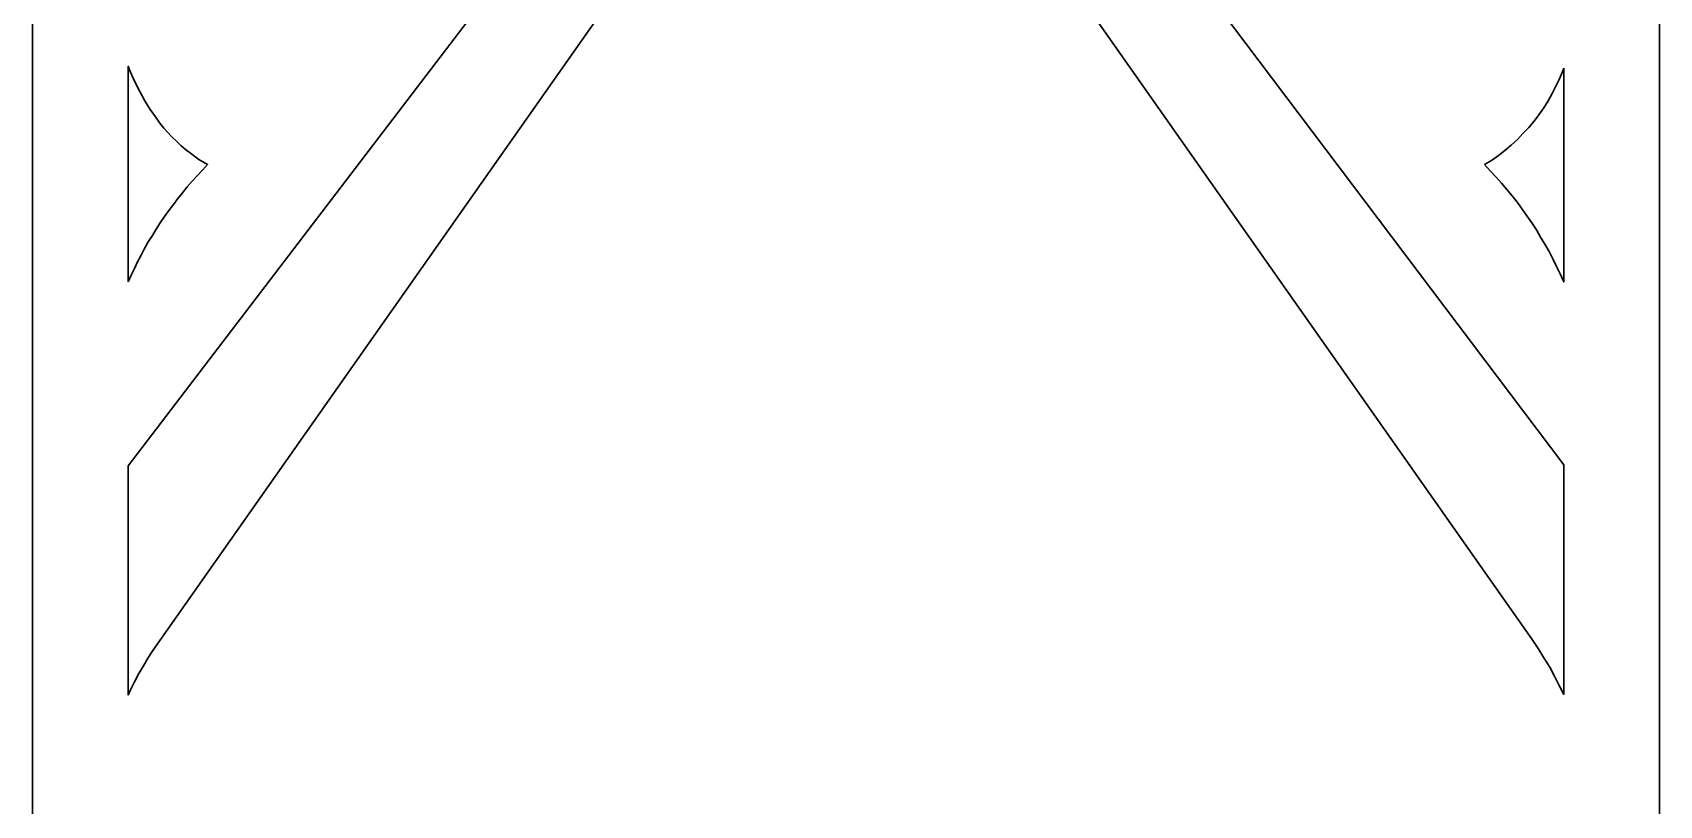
# Model space of a CAD drawing. Header units: centimetres. Extents: x 17.5 to 22.1, y -9 to 9.
# Drawn here: x 17.494 to 22.087, y -2.929 to -0.748 of the extents above; entities that cross this region are included whole.
import ezdxf

# ---------------------------------------------------------------- set-up
doc = ezdxf.new("R2010")
doc.units = ezdxf.units.CM
doc.header["$MEASUREMENT"] = 0
doc.layers.add('layer 1', color=7, linetype='Continuous')

msp = doc.modelspace()

# ---------------------------------------------------------------- linework, layer by layer
at = {"layer": 'layer 1', "color": 250, "lineweight": 30}
for points, knots in [([(17.49445, 9.00077), (17.49445, 9.00077), (22.08652, 9.00077), (22.08652, 9.00077), (22.08652, 9.00077), (22.08652, 9.00077), (22.08652, -9.00021), (22.08652, -9.00021), (22.08652, -9.00021), (22.08652, -9.00021), (17.49445, -9.00021), (17.49445, -9.00021), (17.49445, -9.00021), (17.49445, -9.00021), (17.49445, 9.00077), (17.49445, 9.00077)], [0, 0, 0, 0, 0.2, 0.2, 0.2, 0.2, 0.4, 0.4, 0.4, 0.4, 0.6, 0.6, 0.6, 0.6, 1, 1, 1, 1]), ([(17.76465, -2.61717), (17.76465, -2.61717), (17.76465, -1.97017), (17.76465, -1.97017), (17.76465, -1.97017), (17.76465, -1.97017), (19.25828, -0.01362), (19.25828, -0.01362), (19.25828, -0.01362), (19.25828, -0.01362), (17.76465, 1.9666), (17.76465, 1.9666), (17.76465, 1.9666), (17.76465, 1.9666), (17.76465, 2.61509), (17.76465, 2.61509), (17.76465, 2.61509), (17.76465, 2.61509), (17.77612, 2.59089), (17.77612, 2.59089), (17.77612, 2.59089), (17.77612, 2.59089), (17.79043, 2.56298), (17.79043, 2.56298), (17.79043, 2.56298), (17.79043, 2.56298), (17.80545, 2.5358), (17.80545, 2.5358), (17.80545, 2.5358), (17.80545, 2.5358), (17.82119, 2.50862), (17.82119, 2.50862), (17.82119, 2.50862), (17.82119, 2.50862), (17.83836, 2.48287), (17.83836, 2.48287), (17.83836, 2.48287), (17.83836, 2.48287), (17.85481, 2.45711), (17.85481, 2.45711), (17.85481, 2.45711), (17.85481, 2.45711), (17.8734, 2.43207), (17.8734, 2.43207), (17.8734, 2.43207), (17.8734, 2.43207), (19.58447, -0.00147), (19.58447, -0.00147), (19.58447, -0.00147), (19.58447, -0.00147), (17.83407, -2.49152), (17.83407, -2.49152), (17.83407, -2.49152), (17.83407, -2.49152), (17.81976, -2.51298), (17.81976, -2.51298), (17.81976, -2.51298), (17.81976, -2.51298), (17.8076, -2.53515), (17.8076, -2.53515), (17.8076, -2.53515), (17.8076, -2.53515), (17.79472, -2.55661), (17.79472, -2.55661), (17.79472, -2.55661), (17.79472, -2.55661), (17.78257, -2.5795), (17.78257, -2.5795), (17.78257, -2.5795), (17.78257, -2.5795), (17.77111, -2.6024), (17.77111, -2.6024), (17.77111, -2.6024), (17.77111, -2.6024), (17.76465, -2.61717), (17.76465, -2.61717)], [0, 0, 0, 0, 0.05, 0.05, 0.05, 0.05, 0.1, 0.1, 0.1, 0.1, 0.15, 0.15, 0.15, 0.15, 0.2, 0.2, 0.2, 0.2, 0.25, 0.25, 0.25, 0.25, 0.3, 0.3, 0.3, 0.3, 0.35, 0.35, 0.35, 0.35, 0.4, 0.4, 0.4, 0.4, 0.45, 0.45, 0.45, 0.45, 0.5, 0.5, 0.5, 0.5, 0.55, 0.55, 0.55, 0.55, 0.6, 0.6, 0.6, 0.6, 0.65, 0.65, 0.65, 0.65, 0.7, 0.7, 0.7, 0.7, 0.75, 0.75, 0.75, 0.75, 0.8, 0.8, 0.8, 0.8, 0.85, 0.85, 0.85, 0.85, 0.9, 0.9, 0.9, 0.9, 1, 1, 1, 1]), ([(21.81632, 2.61352), (21.81632, 2.61352), (21.81632, 1.96707), (21.81632, 1.96707), (21.81632, 1.96707), (21.81632, 1.96707), (20.32269, 0.01141), (20.32269, 0.01141), (20.32269, 0.01141), (20.32269, 0.01141), (21.81632, -1.96792), (21.81632, -1.96792), (21.81632, -1.96792), (21.81632, -1.96792), (21.81632, -2.61533), (21.81632, -2.61533), (21.81632, -2.61533), (21.81632, -2.61533), (21.80555, -2.59381), (21.80555, -2.59381), (21.80555, -2.59381), (21.80555, -2.59381), (21.79125, -2.56591), (21.79125, -2.56591), (21.79125, -2.56591), (21.79125, -2.56591), (21.77694, -2.53873), (21.77694, -2.53873), (21.77694, -2.53873), (21.77694, -2.53873), (21.76049, -2.51226), (21.76049, -2.51226), (21.76049, -2.51226), (21.76049, -2.51226), (21.74404, -2.48579), (21.74404, -2.48579), (21.74404, -2.48579), (21.74404, -2.48579), (21.72687, -2.46076), (21.72687, -2.46076), (21.72687, -2.46076), (21.72687, -2.46076), (21.70899, -2.43501), (21.70899, -2.43501), (21.70899, -2.43501), (21.70899, -2.43501), (19.99793, -0.00147), (19.99793, -0.00147), (19.99793, -0.00147), (19.99793, -0.00147), (21.74762, 2.4893), (21.74762, 2.4893), (21.74762, 2.4893), (21.74762, 2.4893), (21.76264, 2.51219), (21.76264, 2.51219), (21.76264, 2.51219), (21.76264, 2.51219), (21.77623, 2.53652), (21.77623, 2.53652), (21.77623, 2.53652), (21.77623, 2.53652), (21.7891, 2.56011), (21.7891, 2.56011), (21.7891, 2.56011), (21.7891, 2.56011), (21.80198, 2.58444), (21.80198, 2.58444), (21.80198, 2.58444), (21.80198, 2.58444), (21.81415, 2.60877), (21.81415, 2.60877), (21.81415, 2.60877), (21.81415, 2.60877), (21.81632, 2.61352), (21.81632, 2.61352)], [0, 0, 0, 0, 0.05, 0.05, 0.05, 0.05, 0.1, 0.1, 0.1, 0.1, 0.15, 0.15, 0.15, 0.15, 0.2, 0.2, 0.2, 0.2, 0.25, 0.25, 0.25, 0.25, 0.3, 0.3, 0.3, 0.3, 0.35, 0.35, 0.35, 0.35, 0.4, 0.4, 0.4, 0.4, 0.45, 0.45, 0.45, 0.45, 0.5, 0.5, 0.5, 0.5, 0.55, 0.55, 0.55, 0.55, 0.6, 0.6, 0.6, 0.6, 0.65, 0.65, 0.65, 0.65, 0.7, 0.7, 0.7, 0.7, 0.75, 0.75, 0.75, 0.75, 0.8, 0.8, 0.8, 0.8, 0.85, 0.85, 0.85, 0.85, 0.9, 0.9, 0.9, 0.9, 1, 1, 1, 1]), ([(17.76465, -1.45126), (17.76465, -1.45126), (17.76465, -0.84349), (17.76465, -0.84349), (17.76465, -0.84349), (17.76465, -0.84349), (17.77111, -0.85985), (17.77111, -0.85985), (17.77111, -0.85985), (17.77111, -0.85985), (17.78328, -0.88776), (17.78328, -0.88776), (17.78328, -0.88776), (17.78328, -0.88776), (17.79688, -0.91422), (17.79688, -0.91422), (17.79688, -0.91422), (17.79688, -0.91422), (17.81118, -0.94068), (17.81118, -0.94068), (17.81118, -0.94068), (17.81118, -0.94068), (17.82692, -0.96572), (17.82692, -0.96572), (17.82692, -0.96572), (17.82692, -0.96572), (17.84408, -0.99005), (17.84408, -0.99005), (17.84408, -0.99005), (17.84408, -0.99005), (17.85338, -1.00436), (17.85338, -1.00436), (17.85338, -1.00436), (17.85338, -1.00436), (17.86482, -1.01795), (17.86482, -1.01795), (17.86482, -1.01795), (17.86482, -1.01795), (17.87627, -1.03011), (17.87627, -1.03011), (17.87627, -1.03011), (17.87627, -1.03011), (17.88842, -1.04298), (17.88842, -1.04298), (17.88842, -1.04298), (17.88842, -1.04298), (17.90059, -1.05514), (17.90059, -1.05514), (17.90059, -1.05514), (17.90059, -1.05514), (17.91347, -1.0673), (17.91347, -1.0673), (17.91347, -1.0673), (17.91347, -1.0673), (17.92635, -1.07803), (17.92635, -1.07803), (17.92635, -1.07803), (17.92635, -1.07803), (17.94065, -1.08876), (17.94065, -1.08876), (17.94065, -1.08876), (17.94065, -1.08876), (17.96425, -1.10594), (17.96425, -1.10594), (17.96425, -1.10594), (17.96425, -1.10594), (17.98857, -1.12096), (17.98857, -1.12096), (17.98857, -1.12096), (17.98857, -1.12096), (17.97427, -1.13669), (17.97427, -1.13669), (17.97427, -1.13669), (17.97427, -1.13669), (17.95925, -1.15243), (17.95925, -1.15243), (17.95925, -1.15243), (17.95925, -1.15243), (17.94494, -1.16745), (17.94494, -1.16745), (17.94494, -1.16745), (17.94494, -1.16745), (17.93135, -1.1839), (17.93135, -1.1839), (17.93135, -1.1839), (17.93135, -1.1839), (17.91776, -1.20035), (17.91776, -1.20035), (17.91776, -1.20035), (17.91776, -1.20035), (17.90417, -1.21608), (17.90417, -1.21608), (17.90417, -1.21608), (17.90417, -1.21608), (17.892, -1.23326), (17.892, -1.23326), (17.892, -1.23326), (17.892, -1.23326), (17.87913, -1.25043), (17.87913, -1.25043), (17.87913, -1.25043), (17.87913, -1.25043), (17.86697, -1.26759), (17.86697, -1.26759), (17.86697, -1.26759), (17.86697, -1.26759), (17.85481, -1.28547), (17.85481, -1.28547), (17.85481, -1.28547), (17.85481, -1.28547), (17.84336, -1.30264), (17.84336, -1.30264), (17.84336, -1.30264), (17.84336, -1.30264), (17.83263, -1.32124), (17.83263, -1.32124), (17.83263, -1.32124), (17.83263, -1.32124), (17.82119, -1.33913), (17.82119, -1.33913), (17.82119, -1.33913), (17.82119, -1.33913), (17.81046, -1.35773), (17.81046, -1.35773), (17.81046, -1.35773), (17.81046, -1.35773), (17.80117, -1.37633), (17.80117, -1.37633), (17.80117, -1.37633), (17.80117, -1.37633), (17.79115, -1.39492), (17.79115, -1.39492), (17.79115, -1.39492), (17.79115, -1.39492), (17.78186, -1.41423), (17.78186, -1.41423), (17.78186, -1.41423), (17.78186, -1.41423), (17.77254, -1.43283), (17.77254, -1.43283), (17.77254, -1.43283), (17.77254, -1.43283), (17.76465, -1.45126), (17.76465, -1.45126)], [0, 0, 0, 0, 0.027027, 0.027027, 0.027027, 0.027027, 0.0540541, 0.0540541, 0.0540541, 0.0540541, 0.0810811, 0.0810811, 0.0810811, 0.0810811, 0.1081081, 0.1081081, 0.1081081, 0.1081081, 0.1351351, 0.1351351, 0.1351351, 0.1351351, 0.1621622, 0.1621622, 0.1621622, 0.1621622, 0.1891892, 0.1891892, 0.1891892, 0.1891892, 0.2162162, 0.2162162, 0.2162162, 0.2162162, 0.2432432, 0.2432432, 0.2432432, 0.2432432, 0.2702703, 0.2702703, 0.2702703, 0.2702703, 0.2972973, 0.2972973, 0.2972973, 0.2972973, 0.3243243, 0.3243243, 0.3243243, 0.3243243, 0.3513514, 0.3513514, 0.3513514, 0.3513514, 0.3783784, 0.3783784, 0.3783784, 0.3783784, 0.4054054, 0.4054054, 0.4054054, 0.4054054, 0.4324324, 0.4324324, 0.4324324, 0.4324324, 0.4594595, 0.4594595, 0.4594595, 0.4594595, 0.4864865, 0.4864865, 0.4864865, 0.4864865, 0.5135135, 0.5135135, 0.5135135, 0.5135135, 0.5405405, 0.5405405, 0.5405405, 0.5405405, 0.5675676, 0.5675676, 0.5675676, 0.5675676, 0.5945946, 0.5945946, 0.5945946, 0.5945946, 0.6216216, 0.6216216, 0.6216216, 0.6216216, 0.6486486, 0.6486486, 0.6486486, 0.6486486, 0.6756757, 0.6756757, 0.6756757, 0.6756757, 0.7027027, 0.7027027, 0.7027027, 0.7027027, 0.7297297, 0.7297297, 0.7297297, 0.7297297, 0.7567568, 0.7567568, 0.7567568, 0.7567568, 0.7837838, 0.7837838, 0.7837838, 0.7837838, 0.8108108, 0.8108108, 0.8108108, 0.8108108, 0.8378378, 0.8378378, 0.8378378, 0.8378378, 0.8648649, 0.8648649, 0.8648649, 0.8648649, 0.8918919, 0.8918919, 0.8918919, 0.8918919, 0.9189189, 0.9189189, 0.9189189, 0.9189189, 0.9459459, 0.9459459, 0.9459459, 0.9459459, 1, 1, 1, 1]), ([(21.81632, -0.84841), (21.81632, -0.84841), (21.81632, -1.45176), (21.81632, -1.45176), (21.81632, -1.45176), (21.81632, -1.45176), (21.81558, -1.45), (21.81558, -1.45), (21.81558, -1.45), (21.81558, -1.45), (21.80627, -1.42925), (21.80627, -1.42925), (21.80627, -1.42925), (21.80627, -1.42925), (21.79554, -1.40779), (21.79554, -1.40779), (21.79554, -1.40779), (21.79554, -1.40779), (21.78553, -1.38706), (21.78553, -1.38706), (21.78553, -1.38706), (21.78553, -1.38706), (21.7748, -1.36631), (21.7748, -1.36631), (21.7748, -1.36631), (21.7748, -1.36631), (21.76264, -1.34485), (21.76264, -1.34485), (21.76264, -1.34485), (21.76264, -1.34485), (21.75119, -1.32553), (21.75119, -1.32553), (21.75119, -1.32553), (21.75119, -1.32553), (21.73903, -1.30478), (21.73903, -1.30478), (21.73903, -1.30478), (21.73903, -1.30478), (21.72616, -1.28547), (21.72616, -1.28547), (21.72616, -1.28547), (21.72616, -1.28547), (21.71257, -1.26545), (21.71257, -1.26545), (21.71257, -1.26545), (21.71257, -1.26545), (21.69898, -1.24685), (21.69898, -1.24685), (21.69898, -1.24685), (21.69898, -1.24685), (21.68538, -1.22754), (21.68538, -1.22754), (21.68538, -1.22754), (21.68538, -1.22754), (21.67107, -1.20893), (21.67107, -1.20893), (21.67107, -1.20893), (21.67107, -1.20893), (21.65605, -1.19105), (21.65605, -1.19105), (21.65605, -1.19105), (21.65605, -1.19105), (21.64103, -1.17317), (21.64103, -1.17317), (21.64103, -1.17317), (21.64103, -1.17317), (21.6253, -1.156), (21.6253, -1.156), (21.6253, -1.156), (21.6253, -1.156), (21.60885, -1.13812), (21.60885, -1.13812), (21.60885, -1.13812), (21.60885, -1.13812), (21.59311, -1.12096), (21.59311, -1.12096), (21.59311, -1.12096), (21.59311, -1.12096), (21.61243, -1.10879), (21.61243, -1.10879), (21.61243, -1.10879), (21.61243, -1.10879), (21.63173, -1.09519), (21.63173, -1.09519), (21.63173, -1.09519), (21.63173, -1.09519), (21.65033, -1.08089), (21.65033, -1.08089), (21.65033, -1.08089), (21.65033, -1.08089), (21.66822, -1.06587), (21.66822, -1.06587), (21.66822, -1.06587), (21.66822, -1.06587), (21.68538, -1.05013), (21.68538, -1.05013), (21.68538, -1.05013), (21.68538, -1.05013), (21.70112, -1.03297), (21.70112, -1.03297), (21.70112, -1.03297), (21.70112, -1.03297), (21.71758, -1.01652), (21.71758, -1.01652), (21.71758, -1.01652), (21.71758, -1.01652), (21.7326, -0.99792), (21.7326, -0.99792), (21.7326, -0.99792), (21.7326, -0.99792), (21.74618, -0.98003), (21.74618, -0.98003), (21.74618, -0.98003), (21.74618, -0.98003), (21.75978, -0.96072), (21.75978, -0.96072), (21.75978, -0.96072), (21.75978, -0.96072), (21.77265, -0.94068), (21.77265, -0.94068), (21.77265, -0.94068), (21.77265, -0.94068), (21.78409, -0.92066), (21.78409, -0.92066), (21.78409, -0.92066), (21.78409, -0.92066), (21.79411, -0.8992), (21.79411, -0.8992), (21.79411, -0.8992), (21.79411, -0.8992), (21.80412, -0.87846), (21.80412, -0.87846), (21.80412, -0.87846), (21.80412, -0.87846), (21.81344, -0.85627), (21.81344, -0.85627), (21.81344, -0.85627), (21.81344, -0.85627), (21.81632, -0.84841), (21.81632, -0.84841)], [0, 0, 0, 0, 0.0277778, 0.0277778, 0.0277778, 0.0277778, 0.0555556, 0.0555556, 0.0555556, 0.0555556, 0.0833333, 0.0833333, 0.0833333, 0.0833333, 0.1111111, 0.1111111, 0.1111111, 0.1111111, 0.1388889, 0.1388889, 0.1388889, 0.1388889, 0.1666667, 0.1666667, 0.1666667, 0.1666667, 0.1944444, 0.1944444, 0.1944444, 0.1944444, 0.2222222, 0.2222222, 0.2222222, 0.2222222, 0.25, 0.25, 0.25, 0.25, 0.2777778, 0.2777778, 0.2777778, 0.2777778, 0.3055556, 0.3055556, 0.3055556, 0.3055556, 0.3333333, 0.3333333, 0.3333333, 0.3333333, 0.3611111, 0.3611111, 0.3611111, 0.3611111, 0.3888889, 0.3888889, 0.3888889, 0.3888889, 0.4166667, 0.4166667, 0.4166667, 0.4166667, 0.4444444, 0.4444444, 0.4444444, 0.4444444, 0.4722222, 0.4722222, 0.4722222, 0.4722222, 0.5, 0.5, 0.5, 0.5, 0.5277778, 0.5277778, 0.5277778, 0.5277778, 0.5555556, 0.5555556, 0.5555556, 0.5555556, 0.5833333, 0.5833333, 0.5833333, 0.5833333, 0.6111111, 0.6111111, 0.6111111, 0.6111111, 0.6388889, 0.6388889, 0.6388889, 0.6388889, 0.6666667, 0.6666667, 0.6666667, 0.6666667, 0.6944444, 0.6944444, 0.6944444, 0.6944444, 0.7222222, 0.7222222, 0.7222222, 0.7222222, 0.75, 0.75, 0.75, 0.75, 0.7777778, 0.7777778, 0.7777778, 0.7777778, 0.8055556, 0.8055556, 0.8055556, 0.8055556, 0.8333333, 0.8333333, 0.8333333, 0.8333333, 0.8611111, 0.8611111, 0.8611111, 0.8611111, 0.8888889, 0.8888889, 0.8888889, 0.8888889, 0.9166667, 0.9166667, 0.9166667, 0.9166667, 0.9444444, 0.9444444, 0.9444444, 0.9444444, 1, 1, 1, 1])]:
    msp.add_open_spline(points, degree=3, knots=knots, dxfattribs=at)

doc.saveas('drawing.dxf')
